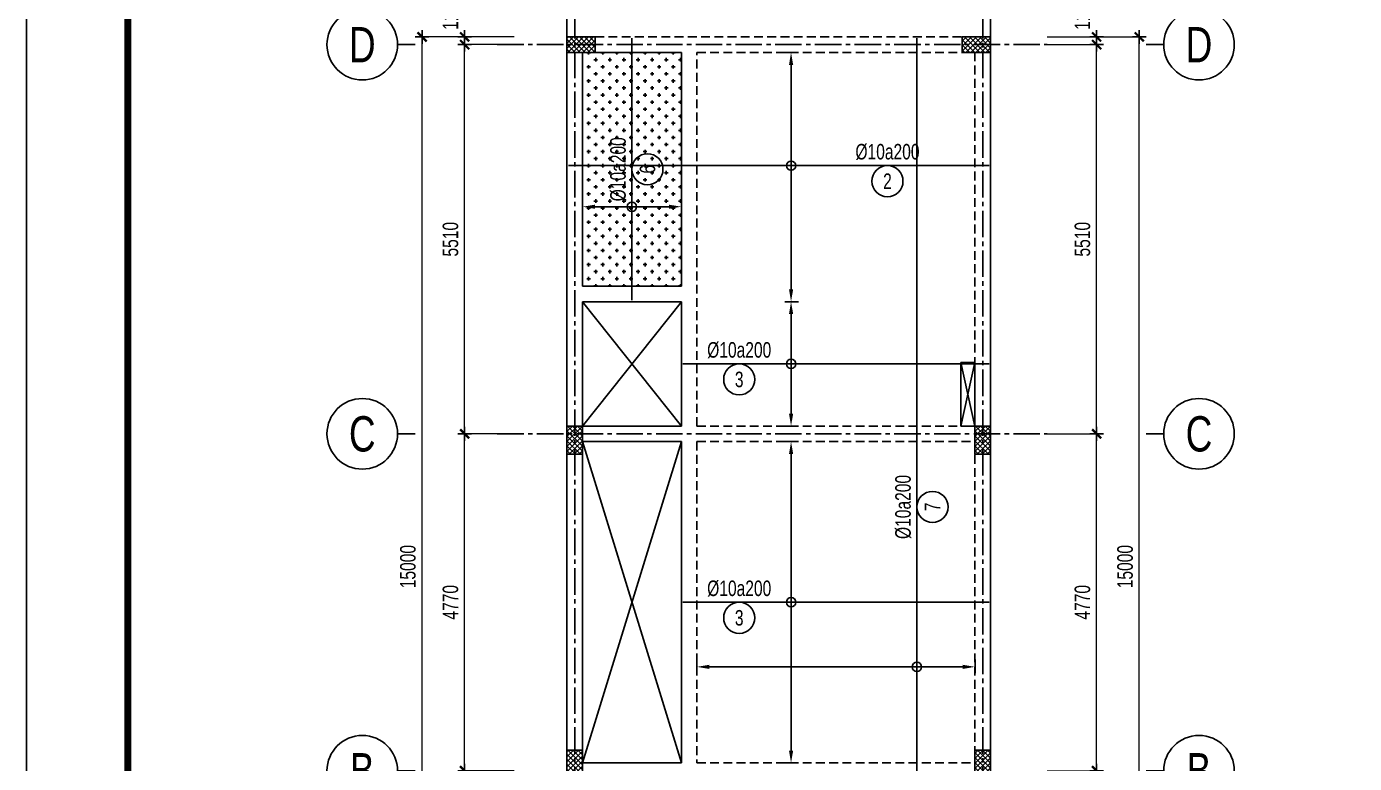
# Model space of a CAD drawing. Header units: inches. Extents: x -3538 to 66114, y -2541134 to 4288.
# Drawn here: x -3538 to 15275, y -73862 to -63430 of the extents above; entities that cross this region are included whole.
import ezdxf
from ezdxf.enums import TextEntityAlignment as Align

# ---------------------------------------------------------------- set-up
doc = ezdxf.new("R2010")
doc.units = ezdxf.units.IN
doc.header["$MEASUREMENT"] = 0
for name, pattern in [('HIDDEN', [0.375, 0.25, -0.125]), ('Xref Grid (A1)$0$CENTER2', [1.125, 0.75, -0.125, 0.125, -0.125]), ('Xref Structure Plan 2 (A1)$0$HIDDEN', [0.375, 0.25, -0.125])]:
    doc.linetypes.add(name, pattern=pattern)
doc.layers.get('DEFPOINTS').update_dxf_attribs({"color": 87})
for name, color, linetype in [('KCS_CHI', 8, 'Continuous'), ('KCS_DIM', 8, 'Continuous'), ('KCS_SOTHEP_CIRCLE', 1, 'Continuous'), ('KCS_SOTHEP_TEXT', 2, 'Continuous'), ('KCS_STEEL_BOTTOM', 4, 'Continuous'), ('KCS_STEEL_TOP', 4, 'HIDDEN'), ('KCS_TEXT', 7, 'Continuous'), ('Xref Column Plan 1 (A1)$0$$0$09.COLUMN', 4, 'Continuous'), ('Xref Column Plan 1 (A1)$0$10.HATCH', 9, 'Continuous'), ('Xref Grid (A1)$0$01.AXIS', 160, 'Xref Grid (A1)$0$CENTER2'), ('Xref Grid (A1)$0$02.DIM', 8, 'Continuous'), ('Xref Structure Plan 2 (A1)$0$03.BORDER', 3, 'Continuous'), ('Xref Structure Plan 2 (A1)$0$04.HIDDEN', 8, 'Xref Structure Plan 2 (A1)$0$HIDDEN'), ('Xref Structure Plan 2 (A1)$0$10.HATCH', 9, 'Continuous'), ('Xref Structure Plan 2 (A1)$0$11.NOTE', 8, 'Continuous'), ('Xref Structure Plan 2 (A1)$0$13.BEAM', 8, 'Continuous')]:
    doc.layers.add(name, color=color, linetype=linetype)
for name, color, linetype, lineweight in [('KHUNGTEN', 7, 'Continuous', 20), ('Xref Column Plan 1 (A1)$0$KHUNGTEN', 7, 'Continuous', 20), ('Xref khung ten  A3 TKCS$0$A-DIM', 247, 'Continuous', 15), ('Xref khung ten  A3 TKCS$0$A-KY HIEU', 34, 'Continuous', 20), ('Xref Structure Plan 2 (A1)$0$KHUNGTEN', 7, 'Continuous', 20)]:
    doc.layers.add(name, color=color, linetype=linetype, lineweight=lineweight)
doc.styles.add('KCS_SMTEXT', font='3t-unicode.shx', dxfattribs={"width": 0.7})
doc.styles.add('Xref Grid (A1)$0$BIGTEXT', font='arial.ttf', dxfattribs={"width": 0.8})
doc.styles.add('Xref Grid (A1)$0$SMTEXT', font='3t-unicode.shx', dxfattribs={"width": 0.75})
doc.dimstyles.new('KCS_DIM88_LE', dxfattribs={"dimscale": 88, "dimtxt": 0.001, "dimasz": 2, "dimexe": 1.2, "dimexo": 0, "dimgap": 1, "dimtad": 1, "dimdec": 0, "dimzin": 0, "dimdsep": 46, "dimtxsty": 'KCS_SMTEXT', "dimcen": 0, "dimdle": 1, "dimclrd": 256, "dimclre": 256, "dimclrt": 2, "dimadec": 0, "dimazin": 0, "dimtfac": 1, "dimtdec": 0, "dimtix": 1, "dimtmove": 2, "dimatfit": 3, "dimfxl": 1, "dimtolj": 1, "dimtzin": 0, "dimarcsym": 0})
doc.dimstyles.new('Xref Grid (A1)$0$X1', dxfattribs={"dimtxt": 220, "dimasz": 0.8, "dimexe": 0, "dimexo": 0, "dimgap": 90, "dimtad": 1, "dimdec": 0, "dimzin": 13, "dimdsep": 46, "dimtxsty": 'Xref Grid (A1)$0$SMTEXT', "dimblk1": 'Xref Grid (A1)$0$CHEO', "dimblk2": 'Xref Grid (A1)$0$CHEO', "dimsah": 1, "dimcen": 0, "dimclrd": 256, "dimclre": 256, "dimclrt": 2, "dimadec": 0, "dimazin": 0, "dimtfac": 1, "dimtdec": 0, "dimtix": 1, "dimtmove": 2, "dimatfit": 3, "dimldrblk": 'Xref Grid (A1)$0$CHEO', "dimfxl": 1, "dimtolj": 1, "dimtzin": 13, "dimarcsym": 0})

# ---------------------------------------------------------------- blocks, each defined once
blk = doc.blocks.new('Xref khung ten  A3 TKCS')
at = {"layer": 'DEFPOINTS', "color": 125}
blk.add_lwpolyline([(-57730.37, -13938.76), (-57310.37, -13938.76), (-57310.37, -13641.76), (-57730.37, -13641.76)], close=True, dxfattribs=at)
at = {"layer": 'Xref khung ten  A3 TKCS$0$A-DIM'}
blk.add_line((-57730.37, -13938.76), (-57730.37, -14159.42), dxfattribs=at)
at = {"layer": 'Xref khung ten  A3 TKCS$0$A-KY HIEU', "color": 0, "const_width": 1.02}
blk.add_lwpolyline([(-57716.02, -13933.85), (-57716.02, -13646.66), (-57315.38, -13646.66), (-57315.38, -13933.85)], close=True, dxfattribs=at)
blk = doc.blocks.new('Xref Grid (A1)$0$CHEO')
at = {"layer": 'Xref Grid (A1)$0$02.DIM'}
for points in [[(-121, 0), (121, 0)], [(0, 121), (0, -121)]]:
    blk.add_lwpolyline(points, dxfattribs=at)
at = {"layer": 'Xref Grid (A1)$0$02.DIM', "const_width": 40}
blk.add_lwpolyline([(80, 80), (-80, -81)], dxfattribs=at)
blk = doc.blocks.new('*D132')
at = {"layer": 'DEFPOINTS', "color": 0, "transparency": 16777216}
for p in [(-1560, 9270), (-859, 9270), (-859, 4500)]:
    blk.add_point(p, dxfattribs=at)
at = {"layer": 'Xref Grid (A1)$0$02.DIM', "lineweight": -2, "transparency": 16777216}
for p, q in [((-859, 9270), (-1560, 9270)), ((-1560, 4501), (-1560, 9269)), ((-859, 4500), (-1560, 4500))]:
    blk.add_line(p, q, dxfattribs=at)
at = {"layer": 'Xref Grid (A1)$0$02.DIM', "lineweight": -2, "transparency": 16777216, "xscale": 0.8, "yscale": 0.8, "zscale": 0.8}
for p, rotation in [((-1560, 9270), 90), ((-1560, 4500), 270)]:
    blk.add_blockref('Xref Grid (A1)$0$CHEO', p, dxfattribs=dict(at, rotation=rotation))
at = {"layer": 'Xref Grid (A1)$0$02.DIM', "color": 2, "transparency": 16777216, "insert": (-1760, 6885), "char_height": 220, "attachment_point": 5, "rotation": 90, "style": 'Xref Grid (A1)$0$SMTEXT'}
blk.add_mtext('\\A1;4770', dxfattribs=at)
blk = doc.blocks.new('*D133')
at = {"layer": 'DEFPOINTS', "color": 0, "transparency": 16777216}
for p in [(-1560, 14780), (-859, 14780), (-859, 9270)]:
    blk.add_point(p, dxfattribs=at)
at = {"layer": 'Xref Grid (A1)$0$02.DIM', "lineweight": -2, "transparency": 16777216}
for p, q in [((-859, 14780), (-1560, 14780)), ((-1560, 9271), (-1560, 14779)), ((-859, 9270), (-1560, 9270))]:
    blk.add_line(p, q, dxfattribs=at)
at = {"layer": 'Xref Grid (A1)$0$02.DIM', "lineweight": -2, "transparency": 16777216, "xscale": 0.8, "yscale": 0.8, "zscale": 0.8}
for p, rotation in [((-1560, 14780), 90), ((-1560, 9270), 270)]:
    blk.add_blockref('Xref Grid (A1)$0$CHEO', p, dxfattribs=dict(at, rotation=rotation))
at = {"layer": 'Xref Grid (A1)$0$02.DIM', "color": 2, "transparency": 16777216, "insert": (-1760, 12025), "char_height": 220, "attachment_point": 5, "rotation": 90, "style": 'Xref Grid (A1)$0$SMTEXT'}
blk.add_mtext('\\A1;5510', dxfattribs=at)
blk = doc.blocks.new('*D135')
at = {"layer": 'DEFPOINTS', "color": 0, "transparency": 16777216}
for p in [(-2163, 14890), (-859, 14890), (-859, -110)]:
    blk.add_point(p, dxfattribs=at)
at = {"layer": 'Xref Grid (A1)$0$02.DIM', "lineweight": -2, "transparency": 16777216}
for p, q in [((-859, 14890), (-2163, 14890)), ((-2163, -110), (-2163, 14889)), ((-859, -110), (-2163, -110))]:
    blk.add_line(p, q, dxfattribs=at)
at = {"layer": 'Xref Grid (A1)$0$02.DIM', "lineweight": -2, "transparency": 16777216, "xscale": 0.8, "yscale": 0.8, "zscale": 0.8}
for p, rotation in [((-2163, 14890), 90), ((-2163, -110), 270)]:
    blk.add_blockref('Xref Grid (A1)$0$CHEO', p, dxfattribs=dict(at, rotation=rotation))
at = {"layer": 'Xref Grid (A1)$0$02.DIM', "color": 2, "transparency": 16777216, "insert": (-2363, 7390), "char_height": 220, "attachment_point": 5, "rotation": 90, "style": 'Xref Grid (A1)$0$SMTEXT'}
blk.add_mtext('\\A1;15000', dxfattribs=at)
blk = doc.blocks.new('*D139')
at = {"layer": 'DEFPOINTS', "color": 0, "transparency": 16777216}
for p in [(-1560, 14890), (-859, 14890), (-859, 14780)]:
    blk.add_point(p, dxfattribs=at)
at = {"layer": 'Xref Grid (A1)$0$02.DIM', "lineweight": -2, "transparency": 16777216}
for p, q in [((-1560, 14891), (-1560, 14892)), ((-859, 14890), (-1560, 14890)), ((-1560, 14780), (-1560, 14890)), ((-859, 14780), (-1560, 14780)), ((-1560, 14779), (-1560, 14778))]:
    blk.add_line(p, q, dxfattribs=at)
at = {"layer": 'Xref Grid (A1)$0$02.DIM', "lineweight": -2, "transparency": 16777216, "xscale": 0.8, "yscale": 0.8, "zscale": 0.8}
for p, rotation in [((-1560, 14890), 270), ((-1560, 14780), 90)]:
    blk.add_blockref('Xref Grid (A1)$0$CHEO', p, dxfattribs=dict(at, rotation=rotation))
at = {"layer": 'Xref Grid (A1)$0$02.DIM', "color": 2, "transparency": 16777216, "insert": (-1760, 15173), "char_height": 220, "attachment_point": 5, "rotation": 90, "style": 'Xref Grid (A1)$0$SMTEXT'}
blk.add_mtext('\\A1;110', dxfattribs=at)
blk = doc.blocks.new('Xref Grid (A1)$0$_Axis name')
at = {"layer": 'Xref Grid (A1)$0$02.DIM'}
blk.add_line((0, 2.5), (0, 0), dxfattribs=at)
blk.add_circle((0, 7.5), 5, dxfattribs=at)
at = {"layer": 'Xref Grid (A1)$0$02.DIM', "style": 'Xref Grid (A1)$0$BIGTEXT', "width": 0.75}
blk.add_attdef('.', text='', height=5, dxfattribs=at).set_placement((0, 7.5), align=Align.MIDDLE)
blk = doc.blocks.new('*D141')
at = {"layer": 'DEFPOINTS', "color": 0, "transparency": 16777216}
for p in [(6693, 9270), (7393, 9270), (6693, 4500)]:
    blk.add_point(p, dxfattribs=at)
at = {"layer": 'Xref Grid (A1)$0$02.DIM', "lineweight": -2, "transparency": 16777216}
for p, q in [((6693, 9270), (7393, 9270)), ((7393, 4501), (7393, 9269)), ((6693, 4500), (7393, 4500))]:
    blk.add_line(p, q, dxfattribs=at)
at = {"layer": 'Xref Grid (A1)$0$02.DIM', "lineweight": -2, "transparency": 16777216, "xscale": 0.8, "yscale": 0.8, "zscale": 0.8}
for p, rotation in [((7393, 9270), 90), ((7393, 4500), 270)]:
    blk.add_blockref('Xref Grid (A1)$0$CHEO', p, dxfattribs=dict(at, rotation=rotation))
at = {"layer": 'Xref Grid (A1)$0$02.DIM', "color": 2, "transparency": 16777216, "insert": (7193, 6885), "char_height": 220, "attachment_point": 5, "rotation": 90, "style": 'Xref Grid (A1)$0$SMTEXT'}
blk.add_mtext('\\A1;4770', dxfattribs=at)
blk = doc.blocks.new('*D142')
at = {"layer": 'DEFPOINTS', "color": 0, "transparency": 16777216}
for p in [(6773, 14780), (7393, 14780), (6693, 9270)]:
    blk.add_point(p, dxfattribs=at)
at = {"layer": 'Xref Grid (A1)$0$02.DIM', "lineweight": -2, "transparency": 16777216}
for p, q in [((6773, 14780), (7393, 14780)), ((7393, 9271), (7393, 14779)), ((6693, 9270), (7393, 9270))]:
    blk.add_line(p, q, dxfattribs=at)
at = {"layer": 'Xref Grid (A1)$0$02.DIM', "lineweight": -2, "transparency": 16777216, "xscale": 0.8, "yscale": 0.8, "zscale": 0.8}
for p, rotation in [((7393, 14780), 90), ((7393, 9270), 270)]:
    blk.add_blockref('Xref Grid (A1)$0$CHEO', p, dxfattribs=dict(at, rotation=rotation))
at = {"layer": 'Xref Grid (A1)$0$02.DIM', "color": 2, "transparency": 16777216, "insert": (7193, 12025), "char_height": 220, "attachment_point": 5, "rotation": 90, "style": 'Xref Grid (A1)$0$SMTEXT'}
blk.add_mtext('\\A1;5510', dxfattribs=at)
blk = doc.blocks.new('*D143')
at = {"layer": 'DEFPOINTS', "color": 0, "transparency": 16777216}
for p in [(6773, 14890), (7997, 14890), (6693, -110)]:
    blk.add_point(p, dxfattribs=at)
at = {"layer": 'Xref Grid (A1)$0$02.DIM', "lineweight": -2, "transparency": 16777216}
for p, q in [((6773, 14890), (7997, 14890)), ((7997, -109), (7997, 14889)), ((6693, -110), (7997, -110))]:
    blk.add_line(p, q, dxfattribs=at)
at = {"layer": 'Xref Grid (A1)$0$02.DIM', "lineweight": -2, "transparency": 16777216, "xscale": 0.8, "yscale": 0.8, "zscale": 0.8}
for p, rotation in [((7997, 14890), 90), ((7997, -110), 270)]:
    blk.add_blockref('Xref Grid (A1)$0$CHEO', p, dxfattribs=dict(at, rotation=rotation))
at = {"layer": 'Xref Grid (A1)$0$02.DIM', "color": 2, "transparency": 16777216, "insert": (7797, 7390), "char_height": 220, "attachment_point": 5, "rotation": 90, "style": 'Xref Grid (A1)$0$SMTEXT'}
blk.add_mtext('\\A1;15000', dxfattribs=at)
blk = doc.blocks.new('*D144')
at = {"layer": 'DEFPOINTS', "color": 0, "transparency": 16777216}
for p in [(6693, 14890), (7393, 14890), (6693, 14780)]:
    blk.add_point(p, dxfattribs=at)
at = {"layer": 'Xref Grid (A1)$0$02.DIM', "lineweight": -2, "transparency": 16777216}
for p, q in [((6693, 14890), (7393, 14890)), ((7393, 14891), (7393, 14892)), ((7393, 14780), (7393, 14890)), ((6693, 14780), (7393, 14780)), ((7393, 14779), (7393, 14778))]:
    blk.add_line(p, q, dxfattribs=at)
at = {"layer": 'Xref Grid (A1)$0$02.DIM', "lineweight": -2, "transparency": 16777216, "xscale": 0.8, "yscale": 0.8, "zscale": 0.8}
for p, rotation in [((7393, 14890), 270), ((7393, 14780), 90)]:
    blk.add_blockref('Xref Grid (A1)$0$CHEO', p, dxfattribs=dict(at, rotation=rotation))
at = {"layer": 'Xref Grid (A1)$0$02.DIM', "color": 2, "transparency": 16777216, "insert": (7193, 15173), "char_height": 220, "attachment_point": 5, "rotation": 90, "style": 'Xref Grid (A1)$0$SMTEXT'}
blk.add_mtext('\\A1;110', dxfattribs=at)
blk = doc.blocks.new('*D178')
at = {"layer": 'DEFPOINTS', "color": 0, "transparency": 16777216}
for p in [(7205, -63796), (7205, -67325), (7293, -67325)]:
    blk.add_point(p, dxfattribs=at)
at = {"layer": 'KCS_DIM', "lineweight": -2, "transparency": 16777216}
for p, q in [((7205, -63796), (7399, -63796)), ((7293, -63972), (7293, -67149)), ((7205, -67325), (7399, -67325))]:
    blk.add_line(p, q, dxfattribs=at)
at = {"layer": 'KCS_DIM', "transparency": 16777216}
for points in [[(7264, -63972), (7323, -63972), (7293, -63796)], [(7264, -67149), (7323, -67149), (7293, -67325)]]:
    blk.add_solid(points, dxfattribs=at)
at = {"layer": 'KCS_DIM', "color": 2, "transparency": 16777216, "insert": (7205, -65561), "char_height": 0.088, "attachment_point": 5, "rotation": 90, "style": 'KCS_SMTEXT'}
blk.add_mtext('\\A1;3530', dxfattribs=at)
blk = doc.blocks.new('*D179')
at = {"layer": 'DEFPOINTS', "color": 0, "transparency": 16777216}
for p in [(7205, -67325), (7205, -69086), (7293, -69086)]:
    blk.add_point(p, dxfattribs=at)
at = {"layer": 'KCS_DIM', "lineweight": -2, "transparency": 16777216}
for p, q in [((7205, -67325), (7399, -67325)), ((7293, -67501), (7293, -68910)), ((7205, -69086), (7399, -69086))]:
    blk.add_line(p, q, dxfattribs=at)
at = {"layer": 'KCS_DIM', "transparency": 16777216}
for points in [[(7264, -67501), (7323, -67501), (7293, -67325)], [(7264, -68910), (7323, -68910), (7293, -69086)]]:
    blk.add_solid(points, dxfattribs=at)
at = {"layer": 'KCS_DIM', "color": 2, "transparency": 16777216, "insert": (7205, -68206), "char_height": 0.088, "attachment_point": 5, "rotation": 90, "style": 'KCS_SMTEXT'}
blk.add_mtext('\\A1;1760', dxfattribs=at)
blk = doc.blocks.new('*D180')
at = {"layer": 'DEFPOINTS', "color": 0, "transparency": 16777216}
for p in [(7205, -69306), (7205, -73856), (7293, -73856)]:
    blk.add_point(p, dxfattribs=at)
at = {"layer": 'KCS_DIM', "lineweight": -2, "transparency": 16777216}
for p, q in [((7205, -69306), (7399, -69306)), ((7293, -69482), (7293, -73680)), ((7205, -73856), (7399, -73856))]:
    blk.add_line(p, q, dxfattribs=at)
at = {"layer": 'KCS_DIM', "transparency": 16777216}
for points in [[(7264, -69482), (7323, -69482), (7293, -69306)], [(7264, -73680), (7323, -73680), (7293, -73856)]]:
    blk.add_solid(points, dxfattribs=at)
at = {"layer": 'KCS_DIM', "color": 2, "transparency": 16777216, "insert": (7205, -71581), "char_height": 0.088, "attachment_point": 5, "rotation": 90, "style": 'KCS_SMTEXT'}
blk.add_mtext('\\A1;4550', dxfattribs=at)
blk = doc.blocks.new('*D183')
at = {"layer": 'DEFPOINTS', "color": 0, "transparency": 16777216}
for p in [(5739, -65981), (4339, -66069), (5739, -66069)]:
    blk.add_point(p, dxfattribs=at)
at = {"layer": 'KCS_DIM', "lineweight": -2, "transparency": 16777216}
for p, q in [((4339, -66069), (4339, -65875)), ((4515, -65981), (5563, -65981)), ((5739, -66069), (5739, -65875))]:
    blk.add_line(p, q, dxfattribs=at)
at = {"layer": 'KCS_DIM', "transparency": 16777216}
for points in [[(4515, -65952), (4515, -66010), (4339, -65981)], [(5563, -65952), (5563, -66010), (5739, -65981)]]:
    blk.add_solid(points, dxfattribs=at)
at = {"layer": 'KCS_DIM', "color": 2, "transparency": 16777216, "insert": (5039, -65893), "char_height": 0.088, "attachment_point": 5, "style": 'KCS_SMTEXT'}
blk.add_mtext('\\A1;1400', dxfattribs=at)
blk = doc.blocks.new('*D177')
at = {"layer": 'DEFPOINTS', "color": 0, "transparency": 16777216}
for p in [(5959, -72583), (9899, -72495), (9899, -72583)]:
    blk.add_point(p, dxfattribs=at)
at = {"layer": 'KCS_DIM', "lineweight": -2, "transparency": 16777216}
for p, q in [((5959, -72583), (5959, -72390)), ((9899, -72583), (9899, -72390)), ((6135, -72495), (9723, -72495))]:
    blk.add_line(p, q, dxfattribs=at)
at = {"layer": 'KCS_DIM', "transparency": 16777216}
for points in [[(6135, -72466), (6135, -72525), (5959, -72495)], [(9723, -72466), (9723, -72525), (9899, -72495)]]:
    blk.add_solid(points, dxfattribs=at)
at = {"layer": 'KCS_DIM', "color": 2, "transparency": 16777216, "insert": (7929, -72407), "char_height": 0.088, "attachment_point": 5, "style": 'KCS_SMTEXT'}
blk.add_mtext('\\A1;3940', dxfattribs=at)
blk = doc.blocks.new('Xref Grid (A1)')
at = {"layer": 'Xref Grid (A1)$0$01.AXIS', "ltscale": 500}
for p, q in [((0, 15804.1), (0, -2571.1)), ((5780, 15804.1), (5780, -2571.1)), ((-1098, 14780), (6692.6, 14780)), ((-1098, 9270), (6692.6, 9270))]:
    blk.add_line(p, q, dxfattribs=at)
ref = blk.add_blockref('Xref Grid (A1)$0$_Axis name', (-2260.2, 14780), dxfattribs=dict(xscale=-100.0000000000006, yscale=100.0000000000006, zscale=100, rotation=90))
ref.add_attrib('.', 'D', dxfattribs={"layer": 'Xref Grid (A1)$0$02.DIM', "height": 500, "style": 'Xref Grid (A1)$0$BIGTEXT', "width": 0.75}).set_placement((-3010.2, 14780), align=Align.MIDDLE)
ref = blk.add_blockref('Xref Grid (A1)$0$_Axis name', (8093.6, 14780), dxfattribs=dict(xscale=100, yscale=100, zscale=100, rotation=270))
ref.add_attrib('.', 'D', dxfattribs={"layer": 'Xref Grid (A1)$0$02.DIM', "height": 500, "style": 'Xref Grid (A1)$0$BIGTEXT', "width": 0.75}).set_placement((8843.6, 14780), align=Align.MIDDLE)
ref = blk.add_blockref('Xref Grid (A1)$0$_Axis name', (-2260.2, 9270), dxfattribs=dict(xscale=-100.0000000000006, yscale=100.0000000000006, zscale=100, rotation=90))
ref.add_attrib('.', 'C', dxfattribs={"layer": 'Xref Grid (A1)$0$02.DIM', "height": 500, "style": 'Xref Grid (A1)$0$BIGTEXT', "width": 0.75}).set_placement((-3010.2, 9270), align=Align.MIDDLE)
ref = blk.add_blockref('Xref Grid (A1)$0$_Axis name', (8093.6, 9270), dxfattribs=dict(xscale=100, yscale=100, zscale=100, rotation=270))
ref.add_attrib('.', 'C', dxfattribs={"layer": 'Xref Grid (A1)$0$02.DIM', "height": 500, "style": 'Xref Grid (A1)$0$BIGTEXT', "width": 0.75}).set_placement((8843.6, 9270), align=Align.MIDDLE)
ref = blk.add_blockref('Xref Grid (A1)$0$_Axis name', (-2260.2, 4500), dxfattribs=dict(xscale=-100.0000000000006, yscale=100.0000000000006, zscale=100, rotation=90))
ref.add_attrib('.', 'B', dxfattribs={"layer": 'Xref Grid (A1)$0$02.DIM', "height": 500, "style": 'Xref Grid (A1)$0$BIGTEXT', "width": 0.75}).set_placement((-3010.2, 4500), align=Align.MIDDLE)
ref = blk.add_blockref('Xref Grid (A1)$0$_Axis name', (8093.6, 4500), dxfattribs=dict(xscale=100, yscale=100, zscale=100, rotation=270))
ref.add_attrib('.', 'B', dxfattribs={"layer": 'Xref Grid (A1)$0$02.DIM', "height": 500, "style": 'Xref Grid (A1)$0$BIGTEXT', "width": 0.75}).set_placement((8843.6, 4500), align=Align.MIDDLE)
at = {"layer": 'Xref Grid (A1)$0$02.DIM'}
for base, p1, p2, picture, middle in [((-1559.7, 14890), (-859.2, 14780), (-859.2, 14890), '*D139', (-1759.7, 15173.5)), ((7393.2, 14890), (6692.6, 14780), (6692.6, 14890), '*D144', (7193.2, 15173.5))]:
    dim = blk.add_linear_dim(base=base, p1=p1, p2=p2, angle=270, dimstyle='Xref Grid (A1)$0$X1', dxfattribs=at)
    dim.commit()
    dim.dimension.update_dxf_attribs({"geometry": picture, "text_midpoint": middle, "dimtype": 128})
for base, p1, p2, angle, picture, middle in [((-2163.4132, 14890), (-859.1619, -110.4772), (-859.1619, 14890), 90, '*D135', (-2363.4132, 7389.7614)), ((-1559.7, 14780), (-859.2, 9270), (-859.2, 14780), 270, '*D133', (-1759.7, 12025)), ((7996.9, 14890), (6692.6, -110), (6772.6, 14890), 90, '*D143', (7796.9, 7390)), ((7393.2, 14780), (6692.6, 9270), (6772.6, 14780), 270, '*D142', (7193.2, 12025)), ((-1559.7, 9270), (-859.2, 4500), (-859.2, 9270), 270, '*D132', (-1759.7, 6885)), ((7393.2, 9270), (6692.6, 4500), (6692.6, 9270), 270, '*D141', (7193.2, 6885))]:
    dim = blk.add_linear_dim(base=base, p1=p1, p2=p2, angle=angle, dimstyle='Xref Grid (A1)$0$X1', dxfattribs=at)
    dim.commit()
    dim.dimension.update_dxf_attribs({"geometry": picture, "text_midpoint": middle})
blk = doc.blocks.new('Xref Column Plan 1 (A1)')
at = {"layer": 'Xref Column Plan 1 (A1)$0$10.HATCH'}
h = blk.add_hatch(dxfattribs=at)
h.set_pattern_fill('ANSI37', color=256, scale=400, angle=90)
h.set_pattern_definition([(135, (-6988.75, 19269.194), (-35.35534, -35.35534), []), (225, (-6988.75, 19269.194), (35.35534, -35.35534), [])])
h.paths.add_polyline_path([(290, 14669), (290, 14889), (-110, 14889), (-110, 14669)])
h = blk.add_hatch(dxfattribs=at)
h.set_pattern_fill('ANSI37', color=256, scale=400, angle=-90)
h.set_pattern_definition([(315, (12768.754, 15569.36), (35.35534, 35.35534), []), (45, (12768.754, 15569.36), (-35.35534, 35.35534), [])])
h.paths.add_polyline_path([(5490, 14669), (5490, 14889), (5890, 14889), (5890, 14669)])
h = blk.add_hatch(dxfattribs=at)
h.set_pattern_fill('ANSI37', color=256, scale=400)
h.set_pattern_definition([(45, (-790.083, 16438.03), (-35.35534, 35.35534), []), (135, (-790.083, 16438.03), (-35.35534, -35.35534), [])])
h.paths.add_polyline_path([(110, 9379), (-110, 9379), (-110, 8979), (110, 8979)])
h = blk.add_hatch(dxfattribs=at)
h.set_pattern_fill('ANSI37', color=256, scale=400)
h.set_pattern_definition([(45, (4989.917, 16438.03), (-35.35534, 35.35534), []), (135, (4989.917, 16438.03), (-35.35534, -35.35534), [])])
h.paths.add_polyline_path([(5890, 9379), (5670, 9379), (5670, 8979), (5890, 8979)])
h = blk.add_hatch(dxfattribs=at)
h.set_pattern_fill('ANSI37', color=256, scale=400)
h.set_pattern_definition([(45, (4489.917, 11668.026), (-35.35534, 35.35534), []), (135, (4489.917, 11668.026), (-35.35534, -35.35534), [])])
h.paths.add_polyline_path([(-110, 4389), (110, 4389), (110, 4789), (-110, 4789)])
h = blk.add_hatch(dxfattribs=at)
h.set_pattern_fill('ANSI37', color=256, scale=400)
h.set_pattern_definition([(45, (4989.917, 11668.03), (-35.35534, 35.35534), []), (135, (4989.917, 11668.03), (-35.35534, -35.35534), [])])
h.paths.add_polyline_path([(5890, 4389), (5670, 4389), (5670, 4789), (5890, 4789)])
at = {"layer": 'Xref Column Plan 1 (A1)$0$$0$09.COLUMN'}
for points in [[(290, 14669), (290, 14889), (-110, 14889), (-110, 14669)], [(5490, 14669), (5490, 14889), (5890, 14889), (5890, 14669)], [(110, 9379), (-110, 9379), (-110, 8979), (110, 8979)], [(5890, 9379), (5670, 9379), (5670, 8979), (5890, 8979)], [(-110, 4389), (110, 4389), (110, 4789), (-110, 4789)], [(5890, 4389), (5670, 4389), (5670, 4789), (5890, 4789)]]:
    blk.add_lwpolyline(points, close=True, dxfattribs=at)
at = {"layer": 'Xref Column Plan 1 (A1)$0$KHUNGTEN'}
blk.add_blockref('Xref Grid (A1)', (0, -1), dxfattribs=at)
blk = doc.blocks.new('Xref Structure Plan 2 (A1)')
at = {"layer": 'Xref Structure Plan 2 (A1)$0$10.HATCH', "true_color": 0x636466}
h = blk.add_hatch(dxfattribs=at)
h.set_pattern_fill('CROSS', color=251, scale=400)
h.paths.add_polyline_path([(1510, 14669), (110, 14669), (110, 14589), (110, 11360), (1510, 11360)])
at = {"layer": 'Xref Structure Plan 2 (A1)$0$03.BORDER'}
for p, q in [((-110, 15190), (-110, 9379)), ((5890, 15190), (5890, 9379)), ((110, 14669), (110, 11360)), ((110, 14669), (1510, 14669)), ((1510, 11360), (1510, 14669)), ((110, 11360), (1510, 11360)), ((110, 11140), (110, 9379)), ((110, 11140), (1510, 11140)), ((1510, 11140), (1510, 9379)), ((1510, 9379), (110, 9379)), ((-110, 9159), (-110, 4789)), ((110, 9159), (110, 4647)), ((1510, 9159), (110, 9159)), ((1510, 9159), (1510, 4609)), ((5890, 9159), (5890, 4789)), ((110, 4609), (1510, 4609))]:
    blk.add_line(p, q, dxfattribs=at)
blk.add_lwpolyline([(5470, 10279), (5670, 10279), (5670, 9379), (5470, 9379)], close=True, dxfattribs=at)
at = {"layer": 'Xref Structure Plan 2 (A1)$0$04.HIDDEN', "ltscale": 500}
for p, q in [((290, 14889), (5490, 14889)), ((1730, 9379), (1730, 14669)), ((1730, 14669), (5490, 14669)), ((5670, 14669), (5670, 9379)), ((1730, 9379), (5670, 9379)), ((1730, 9159), (5670, 9159)), ((1730, 9159), (1730, 4609)), ((5670, 9159), (5670, 4647)), ((1730, 4609), (5670, 4609))]:
    blk.add_line(p, q, dxfattribs=at)
at = {"layer": 'Xref Structure Plan 2 (A1)$0$11.NOTE'}
for p, q in [((110, 11140), (1510, 9379)), ((5470, 10279), (5670, 9379)), ((5470, 9379), (5670, 10279)), ((110, 4609), (1510, 9159)), ((110, 9159), (1510, 4609))]:
    blk.add_line(p, q, dxfattribs=at)
at = {"layer": 'Xref Structure Plan 2 (A1)$0$13.BEAM', "ltscale": 500}
blk.add_line((110, 9379), (1510, 11140), dxfattribs=at)
at = {"layer": 'Xref Structure Plan 2 (A1)$0$KHUNGTEN'}
blk.add_blockref('Xref Column Plan 1 (A1)', (0, 0), dxfattribs=at)

msp = doc.modelspace()

# ---------------------------------------------------------------- linework, layer by layer
at = {"layer": 'KCS_CHI'}
for centre in [(7293.4, -65399.5), (5038.7, -65980.9), (7293.4, -68205.6), (7293.4, -71580.8), (9076.6, -72495.3)]:
    msp.add_circle(centre, 66, dxfattribs=at)
at = {"layer": 'KCS_SOTHEP_CIRCLE'}
for centre in [(5258.7, -65450.6), (8658.8, -65619.5), (6558.5, -68425.6), (9296.6, -70231.5), (6558.5, -71800.8)]:
    msp.add_circle(centre, 220, dxfattribs=at)
at = {"layer": 'KCS_STEEL_BOTTOM'}
for points in [[(5038.7, -67305.4), (5038.7, -63595.8)], [(9076.6, -78555.8), (9076.6, -63595.8)], [(4138.7, -65399.5), (10098.7, -65399.5)], [(5758.7, -68205.6), (10098.7, -68205.6)], [(5758.7, -71580.8), (10098.7, -71580.8)]]:
    msp.add_lwpolyline(points, dxfattribs=at)

# ---------------------------------------------------------------- block references
at = {"layer": 'KCS_STEEL_TOP'}
msp.add_blockref('Xref Structure Plan 2 (A1)', (4228.7, -78465.1), dxfattribs=at)
at = {"layer": 'KHUNGTEN', "xscale": 100, "yscale": 100, "zscale": 100}
for p in [(5769499, 1339399.3), (5769499, 1304692.4)]:
    msp.add_blockref('Xref khung ten  A3 TKCS', p, dxfattribs=at)

# ---------------------------------------------------------------- texts
at = {"layer": 'KCS_SOTHEP_TEXT', "style": 'KCS_SMTEXT', "width": 0.75}
for s, p in [('6', (5258.7, -65450.6)), ('7', (9296.6, -70231.5))]:
    msp.add_text(s, height=220, rotation=90, dxfattribs=at).set_placement(p, align=Align.MIDDLE_CENTER)
for s, p in [('2', (8658.8, -65619.5)), ('3', (6558.5, -68425.6)), ('3', (6558.5, -71800.8))]:
    msp.add_text(s, height=220, dxfattribs=at).set_placement(p, align=Align.MIDDLE_CENTER)
at = {"layer": 'KCS_TEXT', "style": 'KCS_SMTEXT', "width": 0.75}
for p in [(4950.7, -65450.6), (8988.6, -70231.5)]:
    msp.add_text('%%c10a200', height=220, rotation=90, dxfattribs=at).set_placement(p, align=Align.CENTER)
for p in [(8658.8, -65311.5), (6558.5, -68117.6), (6558.5, -71492.8)]:
    msp.add_text('%%c10a200', height=220, dxfattribs=at).set_placement(p, align=Align.CENTER)

# ---------------------------------------------------------------- dimensions: what is measured, and where the dimension line sits
at = {"layer": 'KCS_DIM'}
for p1, p2, picture, middle in [((7205.4, -63795.8), (7205.4, -67325.4), '*D178', (7205.3, -65560.6)), ((4338.7, -66068.9), (5738.7, -66068.9), '*D183', (5038.7, -65892.8)), ((7205.4, -67325.4), (7205.4, -69085.8), '*D179', (7205.3, -68205.6)), ((7205.4, -69305.8), (7205.4, -73855.8), '*D180', (7205.3, -71580.8)), ((5958.7, -72583.3), (9898.7, -72583.3), '*D177', (7928.7, -72407.3))]:
    dim = msp.add_aligned_dim(p1=p1, p2=p2, distance=88, dimstyle='KCS_DIM88_LE', dxfattribs=at)
    dim.commit()
    dim.dimension.update_dxf_attribs({"geometry": picture, "text_midpoint": middle})

doc.saveas('drawing.dxf')
